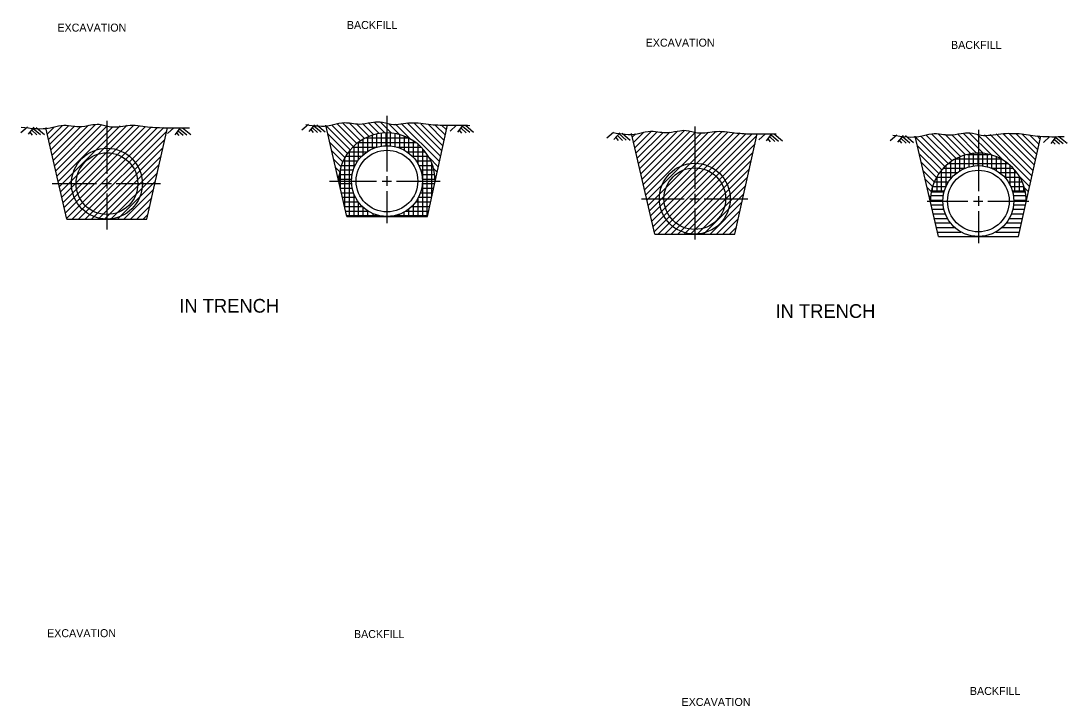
# Model space of a CAD drawing. Extents: x -2031 to -1759, y 732 to 958.
# Drawn here: x -2029.3 to -1865.8, y 850.4 to 957.6 of the extents above; entities that cross this region are included whole.
import ezdxf

# ---------------------------------------------------------------- set-up
doc = ezdxf.new("R2010")
doc.units = 0
for name, color, linetype in [('pp_PRESENTATION', 7, 'Continuous'), ('rd_EARTHWORK', 7, 'Continuous'), ('rd_EARTHWORK-anno', 7, 'Continuous'), ('rd_EXCAVATION-DITCH', 7, 'Continuous')]:
    doc.layers.add(name, color=color, linetype=linetype)

msp = doc.modelspace()

# ---------------------------------------------------------------- linework, layer by layer
at = {"layer": 'pp_PRESENTATION'}
for p, q in [((-2028.26, 940.97), (-2029.3, 940.09)), ((-2027.3, 940.95), (-2028.16, 939.9)), ((-2027.89, 940.2), (-2027.53, 939.74)), ((-2027.6, 940.5), (-2026.83, 939.76)), ((-2027.38, 940.79), (-2026.25, 939.81)), ((-2026.91, 940.93), (-2025.64, 939.85)), ((-2005.39, 940.88), (-2006.41, 939.97)), ((-2004.43, 940.87), (-2005.26, 939.8)), ((-2004.72, 940.42), (-2003.93, 939.71)), ((-2004.51, 940.71), (-2003.35, 939.77)), ((-2004.04, 940.87), (-2002.74, 939.82)), ((-1984.38, 941.37), (-1985.42, 940.48)), ((-1983.42, 941.34), (-1984.28, 940.29)), ((-1984, 940.59), (-1983.64, 940.13)), ((-1983.72, 940.89), (-1982.95, 940.16)), ((-1983.5, 941.18), (-1982.37, 940.22)), ((-1983.03, 941.33), (-1981.76, 940.25)), ((-1961.2, 941.27), (-1962.21, 940.36)), ((-1960.23, 941.27), (-1961.07, 940.2)), ((-1960.8, 940.51), (-1960.43, 940.06)), ((-1960.52, 940.81), (-1959.73, 940.1)), ((-1960.31, 941.11), (-1959.16, 940.17)), ((-1959.84, 941.27), (-1958.55, 940.21)), ((-1936.68, 940.13), (-1937.74, 939.28)), ((-2005, 940.11), (-2004.63, 939.66)), ((-1935.72, 940.08), (-1936.61, 939.05)), ((-1936.32, 939.35), (-1935.98, 938.88)), ((-1936.03, 939.64), (-1935.28, 938.89)), ((-1935.81, 939.92), (-1934.7, 938.92)), ((-1935.32, 940.06), (-1934.09, 938.94)), ((-1912.95, 939.92), (-1913.96, 939.01)), ((-1911.98, 939.92), (-1912.82, 938.85)), ((-1912.55, 939.15), (-1912.18, 938.7)), ((-1912.28, 939.46), (-1911.49, 938.75)), ((-1912.07, 939.76), (-1910.91, 938.81)), ((-1911.59, 939.92), (-1910.3, 938.86)), ((-1892.4, 939.7), (-1893.44, 938.82)), ((-1891.44, 939.67), (-1892.3, 938.62)), ((-1892.03, 938.92), (-1891.67, 938.46)), ((-1891.74, 939.22), (-1890.97, 938.49)), ((-1891.52, 939.51), (-1890.39, 938.54)), ((-1891.04, 939.66), (-1889.78, 938.56)), ((-1868.47, 939.49), (-1869.47, 938.56)), ((-1867.5, 939.51), (-1868.32, 938.42)), ((-1868.06, 938.73), (-1867.68, 938.29)), ((-1867.79, 939.05), (-1866.98, 938.35)), ((-1867.58, 939.34), (-1866.41, 938.42)), ((-1867.11, 939.51), (-1865.8, 938.48))]:
    msp.add_line(p, q, dxfattribs=at)
at = {"layer": 'rd_EARTHWORK'}
for p, q in [((-2022.12, 926.6), (-2025.43, 940.89)), ((-2009.61, 926.6), (-2006.4, 940.89)), ((-1978.35, 927), (-1981.66, 941.3)), ((-1965.78, 927), (-1962.63, 941.29)), ((-1930.24, 924.25), (-1933.88, 939.96)), ((-1917.73, 924.25), (-1914.21, 939.94)), ((-1885.91, 923.88), (-1889.55, 939.59)), ((-1873.41, 923.88), (-1869.88, 939.55)), ((-1887.05, 930.85), (-1885.01, 930.85)), ((-1874.31, 930.85), (-1872.33, 930.85)), ((-2022.12, 926.6), (-2009.61, 926.6)), ((-1978.35, 927), (-1965.78, 927)), ((-1930.24, 924.25), (-1917.73, 924.25)), ((-1885.91, 923.88), (-1873.41, 923.88))]:
    msp.add_line(p, q, dxfattribs=at)
for centre, radius in [((-2015.86, 932.14), 5.54), ((-2015.86, 932.14), 4.82), ((-1972.09, 932.54), 5.54), ((-1972.09, 932.54), 4.82), ((-1923.98, 929.79), 5.54), ((-1923.98, 929.79), 4.82), ((-1879.66, 929.42), 5.54), ((-1879.66, 929.42), 4.82)]:
    msp.add_circle(centre, radius, dxfattribs=at)
for centre, radius, start, end in [((-1972.09, 932.54), 7.54, 0.0083, 179.9909), ((-1879.68, 929.41), 7.5, 359.3181, 180.2179)]:
    msp.add_arc(centre, radius, start, end, dxfattribs=at)
for points in [[(-1984.76, 941.38), (-1980.89, 941.27), (-1979.16, 941.66), (-1977.62, 941.6), (-1976.42, 941.47), (-1974.54, 941.72), (-1973.23, 941.82), (-1971.45, 941.44), (-1968.36, 941.66), (-1965.26, 941.4), (-1962.28, 941.28), (-1959.13, 941.26)], [(-2029.25, 941), (-2024.73, 940.88), (-2023, 941.26), (-2021.46, 941.2), (-2020.27, 941.07), (-2018.39, 941.32), (-2017.07, 941.42), (-2015.3, 941.04), (-2012.21, 941.27), (-2009.11, 941), (-2006.13, 940.88), (-2002.98, 940.86)], [(-1936.73, 940.14), (-1933.01, 939.93), (-1931.28, 940.31), (-1929.74, 940.26), (-1928.55, 940.12), (-1926.67, 940.37), (-1925.35, 940.47), (-1923.58, 940.1), (-1920.49, 940.32), (-1917.39, 940.05), (-1914.4, 939.93), (-1911.25, 939.92)], [(-1893.05, 939.74), (-1888.69, 939.56), (-1886.96, 939.94), (-1885.42, 939.89), (-1884.22, 939.75), (-1882.34, 940), (-1881.02, 940.1), (-1879.25, 939.73), (-1876.16, 939.95), (-1872.9, 939.94)], [(-1872.9, 939.94), (-1870.08, 939.56), (-1866.26, 939.51)]]:
    msp.add_spline(points, degree=3, dxfattribs=at)
at = {"layer": 'rd_EXCAVATION-DITCH'}
for p, q in [((-2015.86, 941.94), (-2015.86, 933.66)), ((-1972.1, 942.74), (-1972.1, 934.06)), ((-1923.99, 941.08), (-1923.99, 931.31)), ((-1879.66, 940.57), (-1879.66, 930.94)), ((-1976.61, 938.57), (-1967.58, 938.57)), ((-1976.52, 935.87), (-1976.52, 938.64)), ((-1975.8, 936.65), (-1975.8, 939.1)), ((-1975.45, 939.29), (-1968.74, 939.29)), ((-1975.09, 937.2), (-1975.09, 939.46)), ((-1974.37, 937.58), (-1974.37, 939.72)), ((-1973.66, 937.85), (-1973.66, 939.91)), ((-1972.95, 938.01), (-1972.95, 940.03)), ((-1972.23, 938.07), (-1972.23, 940.07)), ((-1971.52, 938.05), (-1971.52, 940.05)), ((-1970.8, 937.92), (-1970.8, 939.96)), ((-1970.09, 937.7), (-1970.09, 939.8)), ((-1969.37, 937.36), (-1969.37, 939.57)), ((-1968.66, 936.88), (-1968.66, 939.25)), ((-1967.94, 936.2), (-1967.94, 938.83)), ((-1978.06, 937.14), (-1975.17, 937.14)), ((-1977.95, 927), (-1977.95, 937.29)), ((-1977.43, 937.86), (-1973.63, 937.86)), ((-1977.23, 934.6), (-1977.23, 938.05)), ((-1970.56, 937.86), (-1966.75, 937.86)), ((-1969.02, 937.14), (-1966.13, 937.14)), ((-1967.23, 935.18), (-1967.23, 938.3)), ((-1966.51, 927), (-1966.51, 937.61)), ((-1978.9, 935.71), (-1976.63, 935.71)), ((-1978.66, 928.36), (-1978.66, 936.18)), ((-1978.52, 936.43), (-1976.03, 936.43)), ((-1968.15, 936.43), (-1965.64, 936.43)), ((-1965.09, 930.14), (-1965.09, 935.31)), ((-1979.43, 934.29), (-1977.35, 934.29)), ((-1979.38, 931.44), (-1979.38, 934.48)), ((-1979.2, 935), (-1977.05, 935)), ((-2024.44, 932.14), (-2017.5, 932.14)), ((-2016.63, 932.14), (-2015.16, 932.14)), ((-2015.86, 932.91), (-2015.86, 931.39)), ((-2014.39, 932.14), (-2007.47, 932.14)), ((-1981.05, 932.54), (-1973.73, 932.54)), ((-1979.63, 932.86), (-1977.62, 932.86)), ((-1979.56, 933.57), (-1977.53, 933.57)), ((-1979.54, 932.14), (-1977.62, 932.14)), ((-1972.86, 932.54), (-1971.39, 932.54)), ((-1972.1, 933.31), (-1972.1, 931.79)), ((-1970.62, 932.54), (-1963.8, 932.54)), ((-1966.65, 933.57), (-1964.63, 933.57)), ((-1966.57, 932.86), (-1964.56, 932.86)), ((-1966.57, 932.14), (-1964.64, 932.14)), ((-2015.86, 930.58), (-2015.86, 924.99)), ((-1979.37, 931.43), (-1977.52, 931.43)), ((-1979.21, 930.71), (-1977.32, 930.71)), ((-1977.23, 927), (-1977.23, 930.47)), ((-1972.1, 930.98), (-1972.1, 925.96)), ((-1966.87, 930.71), (-1964.96, 930.71)), ((-1966.67, 931.43), (-1964.8, 931.43)), ((-1923.99, 930.56), (-1923.99, 929.04)), ((-1979.04, 930), (-1977.02, 930)), ((-1978.88, 929.28), (-1976.57, 929.28)), ((-1976.52, 927), (-1976.52, 929.21)), ((-1967.94, 927), (-1967.94, 928.87)), ((-1967.61, 929.28), (-1965.27, 929.28)), ((-1967.23, 927), (-1967.23, 929.89)), ((-1967.17, 930), (-1965.12, 930)), ((-1932.29, 929.79), (-1925.62, 929.79)), ((-1924.75, 929.79), (-1923.28, 929.79)), ((-1922.51, 929.79), (-1915.7, 929.79)), ((-1887.66, 929.42), (-1881.29, 929.42)), ((-1880.42, 929.42), (-1878.96, 929.42)), ((-1879.66, 930.19), (-1879.66, 928.67)), ((-1878.18, 929.42), (-1871.79, 929.42)), ((-1978.71, 928.57), (-1975.96, 928.57)), ((-1978.55, 927.85), (-1975.05, 927.85)), ((-1978.38, 927.15), (-1973.39, 927.15)), ((-1975.8, 927), (-1975.8, 928.43)), ((-1975.07, 927), (-1975.07, 927.86)), ((-1974.27, 927), (-1974.27, 927.44)), ((-1973.5, 927), (-1973.5, 927.18)), ((-1970.86, 927.01), (-1970.86, 927.14)), ((-1970.8, 927.15), (-1965.74, 927.15)), ((-1970.12, 927), (-1970.12, 927.36)), ((-1969.38, 927), (-1969.38, 927.71)), ((-1969.14, 927.85), (-1965.59, 927.85)), ((-1968.66, 927), (-1968.66, 928.2)), ((-1968.23, 928.57), (-1965.43, 928.57)), ((-1923.99, 928.23), (-1923.99, 923.43)), ((-1879.66, 927.86), (-1879.66, 922.83)), ((-1972.73, 927), (-1972.73, 927.04))]:
    msp.add_line(p, q, dxfattribs=at)
for points in [[(-1971.36, 940.04), (-1973.14, 941.82)], [(-2025.39, 940.7), (-2025.19, 940.89)], [(-2025.2, 939.88), (-2024.09, 940.99)], [(-2025.01, 939.06), (-2022.8, 941.26)], [(-2024.81, 938.24), (-2021.82, 941.23)], [(-2024.62, 937.42), (-2020.91, 941.13)], [(-2024.43, 936.6), (-2019.94, 941.09)], [(-2024.24, 935.77), (-2018.75, 941.27)], [(-2024.05, 934.95), (-2017.62, 941.39)], [(-2023.86, 934.13), (-2016.63, 941.37)], [(-2023.67, 933.31), (-2015.85, 941.14)], [(-2023.48, 932.49), (-2014.93, 941.05)], [(-2023.29, 931.67), (-2013.81, 941.16)], [(-2023.1, 930.85), (-2012.69, 941.27)], [(-2022.91, 930.03), (-2011.72, 941.23)], [(-2022.72, 929.21), (-2010.8, 941.14)], [(-2022.53, 928.39), (-2009.87, 941.05)], [(-2022.34, 927.57), (-2008.92, 940.99)], [(-2022.15, 926.75), (-2007.96, 940.94)], [(-2021.29, 926.6), (-2006.99, 940.9)], [(-2020.28, 926.6), (-2006.52, 940.37)], [(-1977.84, 937.42), (-1981.65, 941.23)], [(-1977.35, 937.94), (-1980.69, 941.28)], [(-1976.81, 938.42), (-1979.89, 941.5)], [(-1976.23, 938.84), (-1979.05, 941.66)], [(-1975.59, 939.22), (-1978, 941.63)], [(-1974.9, 939.54), (-1976.86, 941.49)], [(-1974.14, 939.79), (-1975.87, 941.51)], [(-1973.32, 939.98), (-1975, 941.66)], [(-1972.4, 940.07), (-1974.09, 941.76)], [(-1970.12, 939.81), (-1971.8, 941.49)], [(-1968.42, 939.12), (-1970.77, 941.47)], [(-1963.88, 935.59), (-1969.86, 941.57)], [(-1963.7, 936.42), (-1968.94, 941.67)], [(-1963.52, 937.25), (-1967.9, 941.63)], [(-1963.34, 938.08), (-1966.78, 941.52)], [(-1963.15, 938.91), (-1965.67, 941.42)], [(-1962.97, 939.74), (-1964.6, 941.36)], [(-1962.79, 940.55), (-1963.56, 941.31)], [(-1933.56, 938.57), (-1931.95, 940.17)], [(-1933.37, 937.75), (-1930.8, 940.31)], [(-1933.18, 936.93), (-1929.84, 940.26)], [(-1932.99, 936.11), (-1928.95, 940.14)], [(-1932.8, 935.29), (-1927.9, 940.18)], [(-1932.61, 934.47), (-1926.71, 940.37)], [(-1932.42, 933.65), (-1925.6, 940.46)], [(-1932.23, 932.83), (-1924.69, 940.37)], [(-1931.66, 930.37), (-1921.83, 940.19)], [(-1931.47, 929.54), (-1920.75, 940.26)], [(-1931.28, 928.72), (-1919.78, 940.22)], [(-1931.08, 927.9), (-1918.81, 940.18)], [(-2019.27, 926.6), (-2006.81, 939.06)], [(-1978.28, 936.85), (-1981.34, 939.92)], [(-1978.67, 936.23), (-1981.04, 938.6)], [(-1933.75, 939.39), (-1933.2, 939.94)], [(-1932.04, 932.01), (-1923.92, 940.13)], [(-1931.85, 931.19), (-1922.92, 940.11)], [(-1930.89, 927.08), (-1917.85, 940.13)], [(-1930.7, 926.26), (-1916.89, 940.08)], [(-1930.51, 925.44), (-1915.95, 940.01)], [(-1930.32, 924.62), (-1915.02, 939.93)], [(-1929.69, 924.25), (-1914.27, 939.67)], [(-1884.9, 934.81), (-1889.51, 939.42)], [(-1884.36, 935.28), (-1888.64, 939.56)], [(-1883.77, 935.7), (-1887.81, 939.74)], [(-1883.14, 936.07), (-1887, 939.94)], [(-1882.44, 936.39), (-1885.97, 939.92)], [(-1881.68, 936.64), (-1884.85, 939.81)], [(-1880.85, 936.82), (-1883.81, 939.78)], [(-1879.93, 936.91), (-1882.93, 939.92)], [(-1878.88, 936.87), (-1882.04, 940.03)], [(-1877.63, 936.64), (-1881.1, 940.1)], [(-1875.85, 935.86), (-1879.8, 939.81)], [(-1871.47, 932.49), (-1878.72, 939.75)], [(-1871.28, 933.32), (-1877.8, 939.83)], [(-1871.1, 934.14), (-1876.88, 939.92)], [(-1870.9, 935.05), (-1875.8, 939.95)], [(-1870.71, 935.87), (-1874.78, 939.95)], [(-1870.52, 936.7), (-1873.77, 939.95)], [(-1870.36, 937.44), (-1872.85, 939.94)], [(-1870.17, 938.27), (-1871.66, 939.76)], [(-1869.99, 939.09), (-1870.49, 939.6)], [(-2018.26, 926.6), (-2007.1, 937.76)], [(-1979, 935.56), (-1980.73, 937.29)], [(-1928.68, 924.25), (-1914.56, 938.37)], [(-1927.66, 924.25), (-1914.85, 937.06)], [(-1885.39, 934.29), (-1889.21, 938.11)], [(-1880.4, 934.91), (-1880.4, 936.88)], [(-1879.68, 934.96), (-1879.68, 936.92)], [(-1878.97, 934.91), (-1878.97, 936.88)], [(-2017.25, 926.6), (-2007.4, 936.46)], [(-1979.28, 934.82), (-1980.43, 935.97)], [(-1967.56, 935.71), (-1965.26, 935.71)], [(-1965.8, 927), (-1965.8, 936.69)], [(-1964.07, 934.77), (-1965.51, 936.21)], [(-1926.65, 924.25), (-1915.15, 935.76)], [(-1885.83, 933.72), (-1888.91, 936.79)], [(-1886.22, 933.1), (-1888.6, 935.48)], [(-1884.35, 935.29), (-1875.02, 935.29)], [(-1883.97, 932.89), (-1883.97, 935.57)], [(-1883.28, 936), (-1876.09, 936)], [(-1883.25, 933.63), (-1883.25, 936.01)], [(-1882.54, 934.15), (-1882.54, 936.35)], [(-1881.83, 934.51), (-1881.83, 936.6)], [(-1881.41, 936.71), (-1877.96, 936.71)], [(-1881.11, 934.76), (-1881.11, 936.78)], [(-1878.25, 934.77), (-1878.25, 936.78)], [(-1877.54, 934.53), (-1877.54, 936.6)], [(-1876.82, 934.18), (-1876.82, 936.35)], [(-1876.11, 933.67), (-1876.11, 936.01)], [(-1875.39, 932.95), (-1875.39, 935.57)], [(-2016.24, 926.6), (-2007.69, 935.15)], [(-2015.23, 926.6), (-2007.98, 933.85)], [(-1979.49, 934.02), (-1980.12, 934.66)], [(-1967.13, 935), (-1964.97, 935)], [(-1966.84, 934.29), (-1964.76, 934.29)], [(-1964.25, 933.94), (-1964.82, 934.51)], [(-1925.64, 924.25), (-1915.44, 934.46)], [(-1886.56, 932.42), (-1888.29, 934.16)], [(-1885.73, 933.86), (-1882.97, 933.86)], [(-1885.4, 930.86), (-1885.4, 934.28)], [(-1885.13, 934.57), (-1881.69, 934.57)], [(-1884.68, 931.74), (-1884.68, 935.01)], [(-1877.63, 934.57), (-1874.24, 934.57)], [(-1876.35, 933.86), (-1873.64, 933.86)], [(-1874.68, 931.84), (-1874.68, 935)], [(-1873.97, 930.85), (-1873.97, 934.27)], [(-2014.22, 926.6), (-2008.27, 932.54)], [(-1979.61, 933.13), (-1979.82, 933.34)], [(-1964.43, 933.11), (-1964.59, 933.27)], [(-1924.63, 924.25), (-1915.73, 933.15)], [(-1886.83, 931.69), (-1887.99, 932.85)], [(-1886.56, 932.43), (-1884.31, 932.43)], [(-1886.2, 933.14), (-1883.76, 933.14)], [(-1886.11, 930.86), (-1886.11, 933.28)], [(-1875.56, 933.14), (-1873.17, 933.14)], [(-1875.01, 932.43), (-1872.81, 932.43)], [(-1873.25, 930.85), (-1873.25, 933.27)], [(-1871.66, 931.67), (-1873.24, 933.25)], [(-2013.21, 926.6), (-2008.57, 931.24)], [(-1923.62, 924.25), (-1916.02, 931.85)], [(-1922.61, 924.25), (-1916.32, 930.55)], [(-1887.04, 930.89), (-1887.68, 931.53)], [(-1887.02, 931), (-1884.97, 931)], [(-1886.83, 930.85), (-1886.83, 931.71)], [(-1886.83, 931.71), (-1884.7, 931.71)], [(-1874.62, 931.71), (-1872.54, 931.71)], [(-1874.35, 931), (-1872.36, 931)], [(-1872.54, 930.85), (-1872.54, 931.69)], [(-1871.84, 930.84), (-1872.47, 931.47)], [(-2012.2, 926.6), (-2008.86, 929.94)], [(-1921.6, 924.25), (-1916.61, 929.24)], [(-1887.16, 930), (-1887.37, 930.2)], [(-1887.14, 930.28), (-1885.15, 930.28)], [(-1887.12, 929.57), (-1885.22, 929.57)], [(-1887.06, 928.85), (-1885.19, 928.85)], [(-1874.19, 930.28), (-1872.23, 930.28)], [(-1874.15, 928.85), (-1872.29, 928.85)], [(-1874.12, 929.57), (-1872.18, 929.57)], [(-1872.03, 929.98), (-1872.22, 930.17)], [(-2011.19, 926.6), (-2009.15, 928.63)], [(-2010.18, 926.6), (-2009.45, 927.33)], [(-1920.59, 924.25), (-1916.9, 927.94)], [(-1886.89, 928.14), (-1885.08, 928.14)], [(-1886.73, 927.43), (-1884.86, 927.43)], [(-1874.5, 927.43), (-1872.62, 927.43)], [(-1874.28, 928.14), (-1872.46, 928.14)], [(-1972.3, 927), (-1972.3, 927)], [(-1971.58, 927), (-1971.58, 927.02)], [(-1919.58, 924.25), (-1917.2, 926.63)], [(-1886.56, 926.71), (-1884.53, 926.71)], [(-1886.4, 926), (-1884.06, 926)], [(-1875.3, 926), (-1872.94, 926)], [(-1874.83, 926.71), (-1872.78, 926.71)], [(-1918.57, 924.25), (-1917.49, 925.33)], [(-1886.23, 925.28), (-1883.4, 925.28)], [(-1886.07, 924.57), (-1882.42, 924.57)], [(-1876.95, 924.57), (-1873.25, 924.57)], [(-1875.96, 925.28), (-1873.1, 925.28)]]:
    msp.add_lwpolyline(points, dxfattribs=at)

# ---------------------------------------------------------------- texts
at = {"layer": 'rd_EARTHWORK-anno'}
for s, p in [('EXCAVATION', (-2023.6, 955.92)), ('BACKFILL', (-1978.36, 956.33)), ('EXCAVATION', (-1931.66, 953.57)), ('BACKFILL', (-1883.94, 953.21)), ('EXCAVATION', (-2025.21, 861.2)), ('BACKFILL', (-1977.25, 861.06)), ('BACKFILL', (-1880.99, 852.16)), ('EXCAVATION', (-1926.05, 850.44))]:
    msp.add_text(s, height=1.25, rotation=0.0168, dxfattribs=at).set_placement(p)
for p in [(-2004.55, 911.96), (-1911.37, 911.14)]:
    msp.add_text('IN TRENCH', height=2.144, dxfattribs=at).set_placement(p)

doc.saveas('drawing.dxf')
